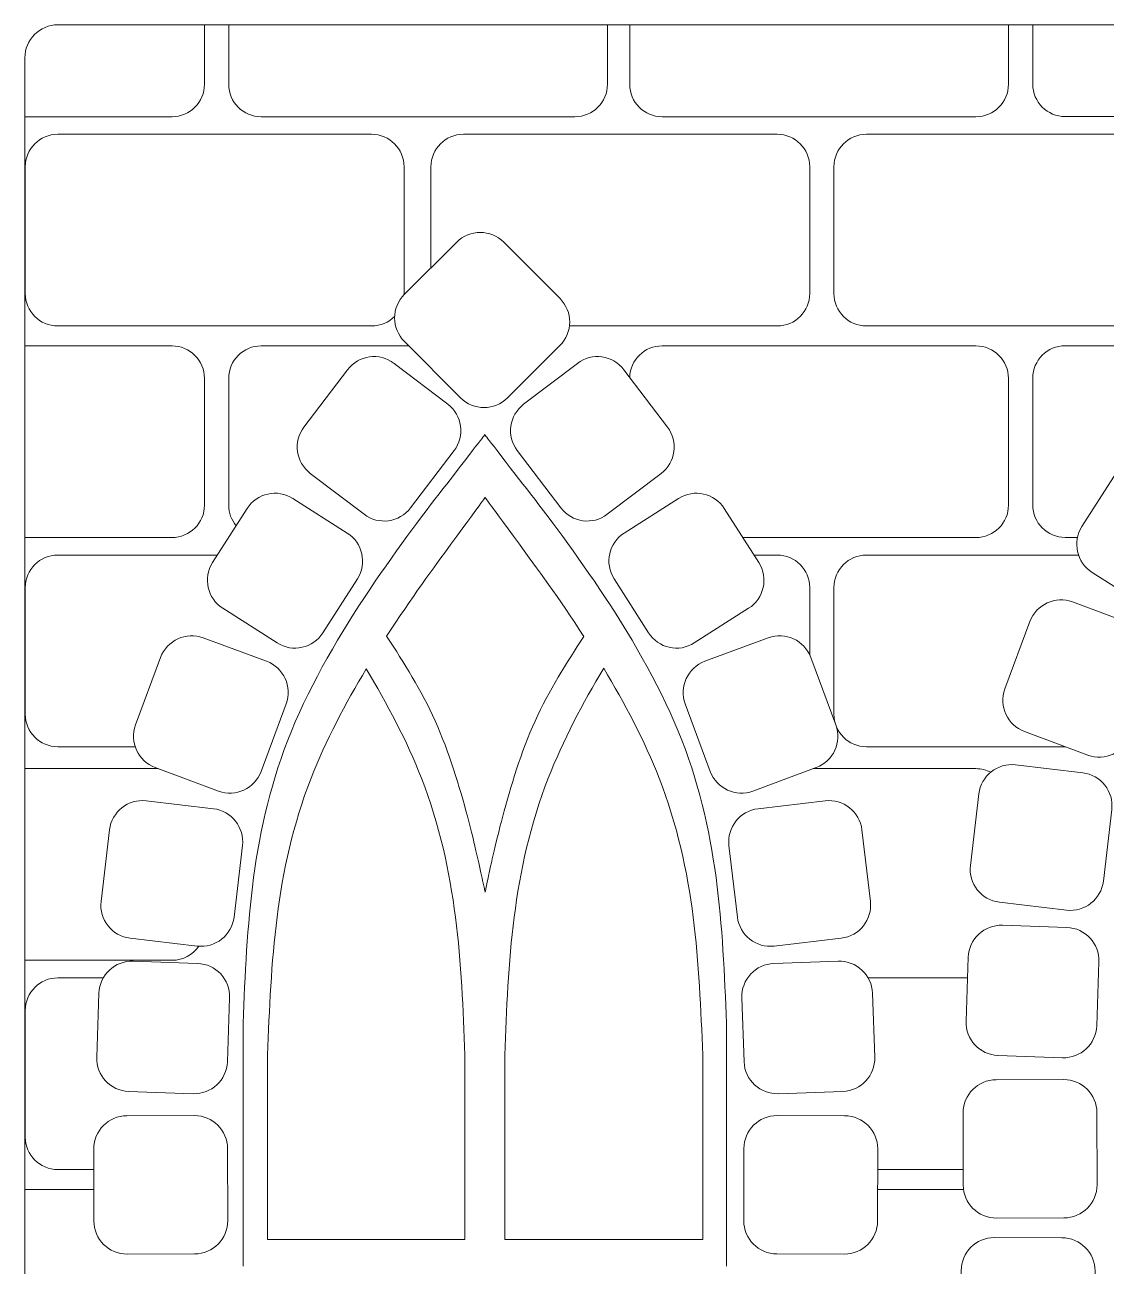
# Model space of a CAD drawing. Header units: millimetres. Extents: x -1420 to -489, y -454 to 898.
# Drawn here: x -1174.2 to -1011, y 86.6 to 274 of the extents above; entities that cross this region are included whole.
import ezdxf

# ---------------------------------------------------------------- set-up
doc = ezdxf.new("R2010")
doc.units = ezdxf.units.MM
doc.header["$MEASUREMENT"] = 0
doc.layers.add('Layer 1', color=7, linetype='Continuous')

msp = doc.modelspace()

# ---------------------------------------------------------------- linework, layer by layer
at = {"layer": 'Layer 1', "lineweight": 20}
for points, knots in [([(-1147.0708, 273.9722), (-1147.0708, 273.9722), (-1147.0708, 264.9973), (-1147.0708, 264.9973), (-1147.0708, 264.9973), (-1147.0708, 262.2985), (-1149.272, 260.0973), (-1151.9708, 260.0973), (-1151.9708, 260.0973), (-1151.9708, 260.0973), (-1174.1755, 260.0973), (-1174.1755, 260.0973)], [0, 0, 0, 0, 0.25, 0.25, 0.25, 0.25, 0.5, 0.5, 0.5, 0.5, 1, 1, 1, 1]), ([(-1086.2708, 273.9722), (-1086.2708, 273.9722), (-1086.2708, 264.9973), (-1086.2708, 264.9973), (-1086.2708, 264.9973), (-1086.2708, 262.2985), (-1088.472, 260.0973), (-1091.1708, 260.0973), (-1091.1708, 260.0973), (-1091.1708, 260.0973), (-1138.5208, 260.0973), (-1138.5208, 260.0973), (-1138.5208, 260.0973), (-1141.2196, 260.0973), (-1143.4207, 262.2984), (-1143.4208, 264.9972), (-1143.4208, 264.9972), (-1143.4208, 264.9972), (-1143.4208, 273.9723), (-1143.4208, 273.9723)], [0, 0, 0, 0, 0.16666667, 0.16666667, 0.16666667, 0.16666667, 0.33333333, 0.33333333, 0.33333333, 0.33333333, 0.5, 0.5, 0.5, 0.5, 0.66666667, 0.66666667, 0.66666667, 0.66666667, 1, 1, 1, 1]), ([(-1025.7694, 273.9722), (-1025.7694, 273.9722), (-1025.7694, 264.9974), (-1025.7694, 264.9974), (-1025.7694, 264.9974), (-1025.7694, 262.2986), (-1027.9706, 260.0974), (-1030.6694, 260.0974), (-1030.6694, 260.0974), (-1030.6694, 260.0974), (-1078.0194, 260.0974), (-1078.0194, 260.0974), (-1078.0194, 260.0974), (-1080.7182, 260.0974), (-1082.9193, 262.2985), (-1082.9194, 264.9973), (-1082.9194, 264.9973), (-1082.9194, 264.9973), (-1082.9194, 273.9722), (-1082.9194, 273.9722)], [0, 0, 0, 0, 0.16666667, 0.16666667, 0.16666667, 0.16666667, 0.33333333, 0.33333333, 0.33333333, 0.33333333, 0.5, 0.5, 0.5, 0.5, 0.66666667, 0.66666667, 0.66666667, 0.66666667, 1, 1, 1, 1]), ([(-964.9555, 273.9722), (-964.9555, 273.9722), (-964.9555, 265.0237), (-964.9555, 265.0237), (-964.9555, 265.0237), (-964.9555, 262.3249), (-967.1567, 260.1237), (-969.8555, 260.1237), (-969.8555, 260.1237), (-969.8555, 260.1237), (-1017.2055, 260.1237), (-1017.2055, 260.1237), (-1017.2055, 260.1237), (-1019.9043, 260.1237), (-1022.1054, 262.3248), (-1022.1055, 265.0236), (-1022.1055, 265.0236), (-1022.1055, 265.0236), (-1022.1055, 273.9722), (-1022.1055, 273.9722)], [0, 0, 0, 0, 0.16666667, 0.16666667, 0.16666667, 0.16666667, 0.33333333, 0.33333333, 0.33333333, 0.33333333, 0.5, 0.5, 0.5, 0.5, 0.66666667, 0.66666667, 0.66666667, 0.66666667, 1, 1, 1, 1]), ([(-1116.9586, 233.2479), (-1116.9566, 233.3062), (-1116.9555, 233.3649), (-1116.9555, 233.4237), (-1116.9555, 233.4237), (-1116.9555, 233.4237), (-1116.9555, 252.5515), (-1116.9555, 252.5515), (-1116.9555, 252.5515), (-1116.9555, 255.2503), (-1119.1567, 257.4515), (-1121.8555, 257.4515), (-1121.8555, 257.4515), (-1121.8555, 257.4515), (-1169.2055, 257.4515), (-1169.2055, 257.4515), (-1169.2055, 257.4515), (-1171.9043, 257.4515), (-1174.1055, 255.2503), (-1174.1055, 252.5515), (-1174.1055, 252.5515), (-1174.1055, 252.5515), (-1174.1055, 233.4236), (-1174.1055, 233.4236), (-1174.1055, 233.4236), (-1174.1054, 230.7248), (-1171.9043, 228.5237), (-1169.2055, 228.5237), (-1169.2055, 228.5237), (-1169.2055, 228.5237), (-1121.8555, 228.5237), (-1121.8555, 228.5237), (-1121.8555, 228.5237), (-1120.5004, 228.5237), (-1119.2705, 229.0789), (-1118.382, 229.9732)], [0, 0, 0, 0, 0.1, 0.1, 0.1, 0.1, 0.2, 0.2, 0.2, 0.2, 0.3, 0.3, 0.3, 0.3, 0.4, 0.4, 0.4, 0.4, 0.5, 0.5, 0.5, 0.5, 0.6, 0.6, 0.6, 0.6, 0.7, 0.7, 0.7, 0.7, 0.8, 0.8, 0.8, 0.8, 1, 1, 1, 1]), ([(-1092.0039, 228.5237), (-1092.0039, 228.5237), (-1060.6555, 228.5237), (-1060.6555, 228.5237), (-1060.6555, 228.5237), (-1057.9567, 228.5237), (-1055.7555, 230.7249), (-1055.7555, 233.4237), (-1055.7555, 233.4237), (-1055.7555, 233.4237), (-1055.7555, 252.5515), (-1055.7555, 252.5515), (-1055.7555, 252.5515), (-1055.7555, 255.2503), (-1057.9567, 257.4515), (-1060.6555, 257.4515), (-1060.6555, 257.4515), (-1060.6555, 257.4515), (-1108.0055, 257.4515), (-1108.0055, 257.4515), (-1108.0055, 257.4515), (-1110.7043, 257.4515), (-1112.9055, 255.2503), (-1112.9055, 252.5515), (-1112.9055, 252.5515), (-1112.9055, 252.5515), (-1112.9055, 237.2912), (-1112.9055, 237.2912)], [0, 0, 0, 0, 0.125, 0.125, 0.125, 0.125, 0.25, 0.25, 0.25, 0.25, 0.375, 0.375, 0.375, 0.375, 0.5, 0.5, 0.5, 0.5, 0.625, 0.625, 0.625, 0.625, 0.75, 0.75, 0.75, 0.75, 1, 1, 1, 1]), ([(-1047.2055, 257.4515), (-1047.2055, 257.4515), (-999.8555, 257.4515), (-999.8555, 257.4515), (-999.8555, 257.4515), (-997.1567, 257.4515), (-994.9555, 255.2503), (-994.9555, 252.5515), (-994.9555, 252.5515), (-994.9555, 252.5515), (-994.9555, 233.4237), (-994.9555, 233.4237), (-994.9555, 233.4237), (-994.9555, 230.7249), (-997.1567, 228.5237), (-999.8555, 228.5237), (-999.8555, 228.5237), (-999.8555, 228.5237), (-1047.2055, 228.5237), (-1047.2055, 228.5237), (-1047.2055, 228.5237), (-1049.9043, 228.5237), (-1052.1054, 230.7248), (-1052.1055, 233.4236), (-1052.1055, 233.4236), (-1052.1055, 233.4236), (-1052.1055, 252.5515), (-1052.1055, 252.5515), (-1052.1055, 252.5515), (-1052.1055, 255.2503), (-1049.9043, 257.4515), (-1047.2055, 257.4515)], [0, 0, 0, 0, 0.11111111, 0.11111111, 0.11111111, 0.11111111, 0.22222222, 0.22222222, 0.22222222, 0.22222222, 0.33333333, 0.33333333, 0.33333333, 0.33333333, 0.44444444, 0.44444444, 0.44444444, 0.44444444, 0.55555556, 0.55555556, 0.55555556, 0.55555556, 0.66666667, 0.66666667, 0.66666667, 0.66666667, 0.77777778, 0.77777778, 0.77777778, 0.77777778, 1, 1, 1, 1]), ([(-1101.3541, 217.6768), (-1101.3541, 217.6768), (-1093.4339, 225.577), (-1093.4339, 225.577), (-1093.4339, 225.577), (-1091.4841, 227.5218), (-1091.4801, 230.6982), (-1093.4249, 232.648), (-1093.4249, 232.648), (-1093.4249, 232.648), (-1101.931, 241.1758), (-1101.931, 241.1758), (-1101.931, 241.1758), (-1103.8758, 243.1256), (-1107.0524, 243.1296), (-1109.0021, 241.1847), (-1109.0021, 241.1847), (-1109.0021, 241.1847), (-1116.9223, 233.2845), (-1116.9223, 233.2845), (-1116.9223, 233.2845), (-1118.872, 231.3397), (-1118.876, 228.1633), (-1116.9312, 226.2135), (-1116.9312, 226.2135), (-1116.9312, 226.2135), (-1108.4251, 217.6857), (-1108.4251, 217.6857), (-1108.4251, 217.6857), (-1106.4803, 215.7359), (-1103.3039, 215.732), (-1101.3541, 217.6768)], [0, 0, 0, 0, 0.11111111, 0.11111111, 0.11111111, 0.11111111, 0.22222222, 0.22222222, 0.22222222, 0.22222222, 0.33333333, 0.33333333, 0.33333333, 0.33333333, 0.44444444, 0.44444444, 0.44444444, 0.44444444, 0.55555556, 0.55555556, 0.55555556, 0.55555556, 0.66666667, 0.66666667, 0.66666667, 0.66666667, 0.77777778, 0.77777778, 0.77777778, 0.77777778, 1, 1, 1, 1]), ([(-1174.1755, 225.5251), (-1174.1755, 225.5251), (-1151.9708, 225.5251), (-1151.9708, 225.5251), (-1151.9708, 225.5251), (-1149.272, 225.5251), (-1147.0708, 223.3239), (-1147.0708, 220.6251), (-1147.0708, 220.6251), (-1147.0708, 220.6251), (-1147.0708, 201.4973), (-1147.0708, 201.4973), (-1147.0708, 201.4973), (-1147.0708, 198.7985), (-1149.272, 196.5973), (-1151.9708, 196.5973), (-1151.9708, 196.5973), (-1151.9708, 196.5973), (-1174.1755, 196.5973), (-1174.1755, 196.5973)], [0, 0, 0, 0, 0.16666667, 0.16666667, 0.16666667, 0.16666667, 0.33333333, 0.33333333, 0.33333333, 0.33333333, 0.5, 0.5, 0.5, 0.5, 0.66666667, 0.66666667, 0.66666667, 0.66666667, 1, 1, 1, 1]), ([(-1116.2446, 225.5251), (-1116.2446, 225.5251), (-1138.5208, 225.5251), (-1138.5208, 225.5251), (-1138.5208, 225.5251), (-1141.2196, 225.5251), (-1143.4208, 223.3239), (-1143.4208, 220.6251), (-1143.4208, 220.6251), (-1143.4208, 220.6251), (-1143.4208, 201.4972), (-1143.4208, 201.4972), (-1143.4208, 201.4972), (-1143.4208, 200.3147), (-1142.9981, 199.2278), (-1142.2963, 198.3797)], [0, 0, 0, 0, 0.2, 0.2, 0.2, 0.2, 0.4, 0.4, 0.4, 0.4, 0.6, 0.6, 0.6, 0.6, 1, 1, 1, 1]), ([(-1065.8481, 196.5974), (-1065.8481, 196.5974), (-1030.6694, 196.5974), (-1030.6694, 196.5974), (-1030.6694, 196.5974), (-1027.9706, 196.5974), (-1025.7694, 198.7986), (-1025.7694, 201.4974), (-1025.7694, 201.4974), (-1025.7694, 201.4974), (-1025.7694, 220.6252), (-1025.7694, 220.6252), (-1025.7694, 220.6252), (-1025.7694, 223.324), (-1027.9706, 225.5252), (-1030.6694, 225.5252), (-1030.6694, 225.5252), (-1030.6694, 225.5252), (-1078.0194, 225.5252), (-1078.0194, 225.5252), (-1078.0194, 225.5252), (-1080.6683, 225.5252), (-1082.8378, 223.4046), (-1082.9171, 220.7745)], [0, 0, 0, 0, 0.14285714, 0.14285714, 0.14285714, 0.14285714, 0.28571429, 0.28571429, 0.28571429, 0.28571429, 0.42857143, 0.42857143, 0.42857143, 0.42857143, 0.57142857, 0.57142857, 0.57142857, 0.57142857, 0.71428571, 0.71428571, 0.71428571, 0.71428571, 1, 1, 1, 1]), ([(-995.6971, 225.5515), (-995.6971, 225.5515), (-1017.2055, 225.5515), (-1017.2055, 225.5515), (-1017.2055, 225.5515), (-1019.9043, 225.5515), (-1022.1055, 223.3503), (-1022.1055, 220.6515), (-1022.1055, 220.6515), (-1022.1055, 220.6515), (-1022.1055, 201.5236), (-1022.1055, 201.5236), (-1022.1055, 201.5236), (-1022.1054, 198.8248), (-1019.9043, 196.6237), (-1017.2055, 196.6237), (-1017.2055, 196.6237), (-1017.2055, 196.6237), (-1015.3476, 196.6237), (-1015.3476, 196.6237)], [0, 0, 0, 0, 0.16666667, 0.16666667, 0.16666667, 0.16666667, 0.33333333, 0.33333333, 0.33333333, 0.33333333, 0.5, 0.5, 0.5, 0.5, 0.66666667, 0.66666667, 0.66666667, 0.66666667, 1, 1, 1, 1]), ([(-1109.4056, 209.7137), (-1109.4056, 209.7137), (-1115.9826, 201.0592), (-1115.9826, 201.0592), (-1115.9826, 201.0592), (-1117.6489, 198.8666), (-1120.7961, 198.4374), (-1122.9888, 200.1037), (-1122.9888, 200.1037), (-1122.9888, 200.1037), (-1131.1046, 206.2713), (-1131.1046, 206.2713), (-1131.1046, 206.2713), (-1133.2972, 207.9376), (-1133.7265, 211.0849), (-1132.0602, 213.2775), (-1132.0602, 213.2775), (-1132.0602, 213.2775), (-1125.4833, 221.9319), (-1125.4833, 221.9319), (-1125.4833, 221.9319), (-1123.817, 224.1246), (-1120.6696, 224.5539), (-1118.477, 222.8875), (-1118.477, 222.8875), (-1118.477, 222.8875), (-1110.3612, 216.7198), (-1110.3612, 216.7198), (-1110.3612, 216.7198), (-1108.1687, 215.0535), (-1107.7394, 211.9063), (-1109.4056, 209.7137)], [0, 0, 0, 0, 0.11111111, 0.11111111, 0.11111111, 0.11111111, 0.22222222, 0.22222222, 0.22222222, 0.22222222, 0.33333333, 0.33333333, 0.33333333, 0.33333333, 0.44444444, 0.44444444, 0.44444444, 0.44444444, 0.55555556, 0.55555556, 0.55555556, 0.55555556, 0.66666667, 0.66666667, 0.66666667, 0.66666667, 0.77777778, 0.77777778, 0.77777778, 0.77777778, 1, 1, 1, 1]), ([(-1099.8744, 209.7137), (-1099.8744, 209.7137), (-1093.2974, 201.0592), (-1093.2974, 201.0592), (-1093.2974, 201.0592), (-1091.6311, 198.8666), (-1088.4839, 198.4374), (-1086.2912, 200.1037), (-1086.2912, 200.1037), (-1086.2912, 200.1037), (-1078.1754, 206.2713), (-1078.1754, 206.2713), (-1078.1754, 206.2713), (-1075.9828, 207.9376), (-1075.5535, 211.0849), (-1077.2198, 213.2775), (-1077.2198, 213.2775), (-1077.2198, 213.2775), (-1083.7967, 221.9319), (-1083.7967, 221.9319), (-1083.7967, 221.9319), (-1085.463, 224.1246), (-1088.6104, 224.5539), (-1090.803, 222.8875), (-1090.803, 222.8875), (-1090.803, 222.8875), (-1098.9188, 216.7198), (-1098.9188, 216.7198), (-1098.9188, 216.7198), (-1101.1113, 215.0535), (-1101.5406, 211.9063), (-1099.8744, 209.7137)], [0, 0, 0, 0, 0.11111111, 0.11111111, 0.11111111, 0.11111111, 0.22222222, 0.22222222, 0.22222222, 0.22222222, 0.33333333, 0.33333333, 0.33333333, 0.33333333, 0.44444444, 0.44444444, 0.44444444, 0.44444444, 0.55555556, 0.55555556, 0.55555556, 0.55555556, 0.66666667, 0.66666667, 0.66666667, 0.66666667, 0.77777778, 0.77777778, 0.77777778, 0.77777778, 1, 1, 1, 1]), ([(-1141.2502, 123.2785), (-1140.6434, 137.9344), (-1140.0365, 152.5903), (-1133.9533, 167.4015), (-1133.9533, 167.4015), (-1127.8701, 182.2128), (-1116.3103, 197.1793), (-1110.5305, 204.6625), (-1110.5305, 204.6625), (-1104.7507, 212.1457), (-1104.7507, 212.1457), (-1104.7507, 212.1457)], [0, 0, 0, 0, 0.25, 0.25, 0.25, 0.25, 0.5, 0.5, 0.5, 0.5, 1, 1, 1, 1]), ([(-1068.3001, 123.2785), (-1068.9069, 137.9344), (-1069.5138, 152.5903), (-1075.597, 167.4015), (-1075.597, 167.4015), (-1081.6802, 182.2128), (-1093.24, 197.1793), (-1099.0198, 204.6625), (-1099.0198, 204.6625), (-1104.7996, 212.1457), (-1104.7996, 212.1457), (-1104.7996, 212.1457)], [0, 0, 0, 0, 0.25, 0.25, 0.25, 0.25, 0.5, 0.5, 0.5, 0.5, 1, 1, 1, 1]), ([(-992.847, 195.8041), (-992.847, 195.8041), (-998.0443, 187.6476), (-998.0443, 187.6476), (-998.0443, 187.6476), (-999.5242, 185.3251), (-1002.6254, 184.6378), (-1004.9479, 186.1177), (-1004.9479, 186.1177), (-1004.9479, 186.1177), (-1013.1493, 191.3436), (-1013.1493, 191.3436), (-1013.1493, 191.3436), (-1015.4718, 192.8235), (-1016.159, 195.9248), (-1014.6791, 198.2472), (-1014.6791, 198.2472), (-1014.6791, 198.2472), (-1009.4819, 206.4036), (-1009.4819, 206.4036), (-1009.4819, 206.4036), (-1008.0021, 208.7261), (-1004.9008, 209.4134), (-1002.5783, 207.9335), (-1002.5783, 207.9335), (-1002.5783, 207.9335), (-994.3769, 202.7076), (-994.3769, 202.7076), (-994.3769, 202.7076), (-992.0545, 201.2277), (-991.3672, 198.1266), (-992.847, 195.8041)], [0, 0, 0, 0, 0.11111111, 0.11111111, 0.11111111, 0.11111111, 0.22222222, 0.22222222, 0.22222222, 0.22222222, 0.33333333, 0.33333333, 0.33333333, 0.33333333, 0.44444444, 0.44444444, 0.44444444, 0.44444444, 0.55555556, 0.55555556, 0.55555556, 0.55555556, 0.66666667, 0.66666667, 0.66666667, 0.66666667, 0.77777778, 0.77777778, 0.77777778, 0.77777778, 1, 1, 1, 1]), ([(-1124.0062, 190.3778), (-1124.0062, 190.3778), (-1129.2035, 182.2213), (-1129.2035, 182.2213), (-1129.2035, 182.2213), (-1130.6834, 179.8988), (-1133.7846, 179.2115), (-1136.1071, 180.6914), (-1136.1071, 180.6914), (-1136.1071, 180.6914), (-1144.3085, 185.9173), (-1144.3085, 185.9173), (-1144.3085, 185.9173), (-1146.631, 187.3972), (-1147.3182, 190.4985), (-1145.8383, 192.8209), (-1145.8383, 192.8209), (-1145.8383, 192.8209), (-1140.6411, 200.9773), (-1140.6411, 200.9773), (-1140.6411, 200.9773), (-1139.1613, 203.2998), (-1136.06, 203.9871), (-1133.7375, 202.5072), (-1133.7375, 202.5072), (-1133.7375, 202.5072), (-1125.5361, 197.2813), (-1125.5361, 197.2813), (-1125.5361, 197.2813), (-1123.2137, 195.8014), (-1122.5264, 192.7003), (-1124.0062, 190.3778)], [0, 0, 0, 0, 0.11111111, 0.11111111, 0.11111111, 0.11111111, 0.22222222, 0.22222222, 0.22222222, 0.22222222, 0.33333333, 0.33333333, 0.33333333, 0.33333333, 0.44444444, 0.44444444, 0.44444444, 0.44444444, 0.55555556, 0.55555556, 0.55555556, 0.55555556, 0.66666667, 0.66666667, 0.66666667, 0.66666667, 0.77777778, 0.77777778, 0.77777778, 0.77777778, 1, 1, 1, 1]), ([(-1085.2738, 190.3778), (-1085.2738, 190.3778), (-1080.0765, 182.2213), (-1080.0765, 182.2213), (-1080.0765, 182.2213), (-1078.5966, 179.8988), (-1075.4954, 179.2115), (-1073.1729, 180.6914), (-1073.1729, 180.6914), (-1073.1729, 180.6914), (-1064.9715, 185.9173), (-1064.9715, 185.9173), (-1064.9715, 185.9173), (-1062.649, 187.3972), (-1061.9618, 190.4985), (-1063.4417, 192.8209), (-1063.4417, 192.8209), (-1063.4417, 192.8209), (-1068.6389, 200.9773), (-1068.6389, 200.9773), (-1068.6389, 200.9773), (-1070.1187, 203.2998), (-1073.22, 203.9871), (-1075.5425, 202.5072), (-1075.5425, 202.5072), (-1075.5425, 202.5072), (-1083.7439, 197.2813), (-1083.7439, 197.2813), (-1083.7439, 197.2813), (-1086.0663, 195.8014), (-1086.7536, 192.7003), (-1085.2738, 190.3778)], [0, 0, 0, 0, 0.11111111, 0.11111111, 0.11111111, 0.11111111, 0.22222222, 0.22222222, 0.22222222, 0.22222222, 0.33333333, 0.33333333, 0.33333333, 0.33333333, 0.44444444, 0.44444444, 0.44444444, 0.44444444, 0.55555556, 0.55555556, 0.55555556, 0.55555556, 0.66666667, 0.66666667, 0.66666667, 0.66666667, 0.77777778, 0.77777778, 0.77777778, 0.77777778, 1, 1, 1, 1]), ([(-1145.1179, 193.9515), (-1145.1179, 193.9515), (-1169.2055, 193.9515), (-1169.2055, 193.9515), (-1169.2055, 193.9515), (-1171.9043, 193.9515), (-1174.1055, 191.7503), (-1174.1055, 189.0515), (-1174.1055, 189.0515), (-1174.1055, 189.0515), (-1174.1055, 169.9236), (-1174.1055, 169.9236), (-1174.1055, 169.9236), (-1174.1054, 167.2248), (-1171.9043, 165.0237), (-1169.2055, 165.0237), (-1169.2055, 165.0237), (-1169.2055, 165.0237), (-1157.5234, 165.0237), (-1157.5234, 165.0237)], [0, 0, 0, 0, 0.16666667, 0.16666667, 0.16666667, 0.16666667, 0.33333333, 0.33333333, 0.33333333, 0.33333333, 0.5, 0.5, 0.5, 0.5, 0.66666667, 0.66666667, 0.66666667, 0.66666667, 1, 1, 1, 1]), ([(-1055.7555, 178.8954), (-1055.7555, 178.8954), (-1055.7555, 189.0515), (-1055.7555, 189.0515), (-1055.7555, 189.0515), (-1055.7555, 191.7503), (-1057.9567, 193.9515), (-1060.6555, 193.9515), (-1060.6555, 193.9515), (-1060.6555, 193.9515), (-1064.1622, 193.9515), (-1064.1622, 193.9515)], [0, 0, 0, 0, 0.25, 0.25, 0.25, 0.25, 0.5, 0.5, 0.5, 0.5, 1, 1, 1, 1]), ([(-1015.1927, 193.9515), (-1015.1927, 193.9515), (-1047.2055, 193.9515), (-1047.2055, 193.9515), (-1047.2055, 193.9515), (-1049.9043, 193.9515), (-1052.1055, 191.7503), (-1052.1055, 189.0515), (-1052.1055, 189.0515), (-1052.1055, 189.0515), (-1052.1055, 169.9236), (-1052.1055, 169.9236), (-1052.1055, 169.9236), (-1052.1054, 167.2248), (-1049.9043, 165.0237), (-1047.2055, 165.0237), (-1047.2055, 165.0237), (-1047.2055, 165.0237), (-1017.1662, 165.0237), (-1017.1662, 165.0237)], [0, 0, 0, 0, 0.16666667, 0.16666667, 0.16666667, 0.16666667, 0.33333333, 0.33333333, 0.33333333, 0.33333333, 0.5, 0.5, 0.5, 0.5, 0.66666667, 0.66666667, 0.66666667, 0.66666667, 1, 1, 1, 1]), ([(-1003.592, 176.9179), (-1003.592, 176.9179), (-1007.3693, 166.7253), (-1007.3693, 166.7253), (-1007.3693, 166.7253), (-1008.3263, 164.143), (-1011.2128, 162.8175), (-1013.7952, 163.7745), (-1013.7952, 163.7745), (-1013.7952, 163.7745), (-1023.3534, 167.3166), (-1023.3534, 167.3166), (-1023.3534, 167.3166), (-1025.9357, 168.2736), (-1027.2613, 171.1602), (-1026.3043, 173.7425), (-1026.3043, 173.7425), (-1026.3043, 173.7425), (-1022.5271, 183.935), (-1022.5271, 183.935), (-1022.5271, 183.935), (-1021.5701, 186.5174), (-1018.6834, 187.843), (-1016.1011, 186.886), (-1016.1011, 186.886), (-1016.1011, 186.886), (-1006.5429, 183.3437), (-1006.5429, 183.3437), (-1006.5429, 183.3437), (-1003.9607, 182.3867), (-1002.6351, 179.5002), (-1003.592, 176.9179)], [0, 0, 0, 0, 0.11111111, 0.11111111, 0.11111111, 0.11111111, 0.22222222, 0.22222222, 0.22222222, 0.22222222, 0.33333333, 0.33333333, 0.33333333, 0.33333333, 0.44444444, 0.44444444, 0.44444444, 0.44444444, 0.55555556, 0.55555556, 0.55555556, 0.55555556, 0.66666667, 0.66666667, 0.66666667, 0.66666667, 0.77777778, 0.77777778, 0.77777778, 0.77777778, 1, 1, 1, 1]), ([(-1134.7512, 171.4916), (-1134.7512, 171.4916), (-1138.5285, 161.299), (-1138.5285, 161.299), (-1138.5285, 161.299), (-1139.4855, 158.7167), (-1142.372, 157.3912), (-1144.9544, 158.3482), (-1144.9544, 158.3482), (-1144.9544, 158.3482), (-1154.5126, 161.8903), (-1154.5126, 161.8903), (-1154.5126, 161.8903), (-1157.0949, 162.8473), (-1158.4205, 165.7339), (-1157.4635, 168.3162), (-1157.4635, 168.3162), (-1157.4635, 168.3162), (-1153.6863, 178.5087), (-1153.6863, 178.5087), (-1153.6863, 178.5087), (-1152.7293, 181.0911), (-1149.8426, 182.4167), (-1147.2603, 181.4597), (-1147.2603, 181.4597), (-1147.2603, 181.4597), (-1137.7021, 177.9174), (-1137.7021, 177.9174), (-1137.7021, 177.9174), (-1135.1199, 176.9604), (-1133.7943, 174.0739), (-1134.7512, 171.4916)], [0, 0, 0, 0, 0.11111111, 0.11111111, 0.11111111, 0.11111111, 0.22222222, 0.22222222, 0.22222222, 0.22222222, 0.33333333, 0.33333333, 0.33333333, 0.33333333, 0.44444444, 0.44444444, 0.44444444, 0.44444444, 0.55555556, 0.55555556, 0.55555556, 0.55555556, 0.66666667, 0.66666667, 0.66666667, 0.66666667, 0.77777778, 0.77777778, 0.77777778, 0.77777778, 1, 1, 1, 1]), ([(-1074.5288, 171.4916), (-1074.5288, 171.4916), (-1070.7515, 161.299), (-1070.7515, 161.299), (-1070.7515, 161.299), (-1069.7945, 158.7167), (-1066.908, 157.3912), (-1064.3256, 158.3482), (-1064.3256, 158.3482), (-1064.3256, 158.3482), (-1054.7674, 161.8903), (-1054.7674, 161.8903), (-1054.7674, 161.8903), (-1052.1851, 162.8473), (-1050.8595, 165.7339), (-1051.8165, 168.3162), (-1051.8165, 168.3162), (-1051.8165, 168.3162), (-1055.5937, 178.5087), (-1055.5937, 178.5087), (-1055.5937, 178.5087), (-1056.5507, 181.0911), (-1059.4374, 182.4167), (-1062.0197, 181.4597), (-1062.0197, 181.4597), (-1062.0197, 181.4597), (-1071.5779, 177.9174), (-1071.5779, 177.9174), (-1071.5779, 177.9174), (-1074.1601, 176.9604), (-1075.4857, 174.0739), (-1074.5288, 171.4916)], [0, 0, 0, 0, 0.11111111, 0.11111111, 0.11111111, 0.11111111, 0.22222222, 0.22222222, 0.22222222, 0.22222222, 0.33333333, 0.33333333, 0.33333333, 0.33333333, 0.44444444, 0.44444444, 0.44444444, 0.44444444, 0.55555556, 0.55555556, 0.55555556, 0.55555556, 0.66666667, 0.66666667, 0.66666667, 0.66666667, 0.77777778, 0.77777778, 0.77777778, 0.77777778, 1, 1, 1, 1]), ([(-1028.4416, 161.1876), (-1029.1105, 161.5311), (-1029.8682, 161.7252), (-1030.6694, 161.7252), (-1030.6694, 161.7252), (-1030.6694, 161.7252), (-1055.2133, 161.7252), (-1055.2133, 161.7252)], [0, 0, 0, 0, 0.33333333, 0.33333333, 0.33333333, 0.33333333, 1, 1, 1, 1]), ([(-1010.1846, 155.5459), (-1010.1846, 155.5459), (-1011.457, 144.7506), (-1011.457, 144.7506), (-1011.457, 144.7506), (-1011.7794, 142.0157), (-1014.2729, 140.0481), (-1017.008, 140.3704), (-1017.008, 140.3704), (-1017.008, 140.3704), (-1027.1313, 141.5636), (-1027.1313, 141.5636), (-1027.1313, 141.5636), (-1029.8663, 141.8859), (-1031.8341, 144.3795), (-1031.5117, 147.1145), (-1031.5117, 147.1145), (-1031.5117, 147.1145), (-1030.2393, 157.9096), (-1030.2393, 157.9096), (-1030.2393, 157.9096), (-1029.917, 160.6447), (-1027.4233, 162.6125), (-1024.6883, 162.29), (-1024.6883, 162.29), (-1024.6883, 162.29), (-1014.5649, 161.0968), (-1014.5649, 161.0968), (-1014.5649, 161.0968), (-1011.83, 160.7743), (-1009.8623, 158.2809), (-1010.1846, 155.5459)], [0, 0, 0, 0, 0.11111111, 0.11111111, 0.11111111, 0.11111111, 0.22222222, 0.22222222, 0.22222222, 0.22222222, 0.33333333, 0.33333333, 0.33333333, 0.33333333, 0.44444444, 0.44444444, 0.44444444, 0.44444444, 0.55555556, 0.55555556, 0.55555556, 0.55555556, 0.66666667, 0.66666667, 0.66666667, 0.66666667, 0.77777778, 0.77777778, 0.77777778, 0.77777778, 1, 1, 1, 1]), ([(-1141.3438, 150.1196), (-1141.3438, 150.1196), (-1142.6162, 139.3243), (-1142.6162, 139.3243), (-1142.6162, 139.3243), (-1142.9386, 136.5894), (-1145.4321, 134.6218), (-1148.1672, 134.9441), (-1148.1672, 134.9441), (-1148.1672, 134.9441), (-1158.2905, 136.1373), (-1158.2905, 136.1373), (-1158.2905, 136.1373), (-1161.0255, 136.4596), (-1162.9933, 138.9532), (-1162.6709, 141.6882), (-1162.6709, 141.6882), (-1162.6709, 141.6882), (-1161.3985, 152.4833), (-1161.3985, 152.4833), (-1161.3985, 152.4833), (-1161.0762, 155.2184), (-1158.5825, 157.1862), (-1155.8475, 156.8637), (-1155.8475, 156.8637), (-1155.8475, 156.8637), (-1145.7241, 155.6705), (-1145.7241, 155.6705), (-1145.7241, 155.6705), (-1142.9892, 155.348), (-1141.0215, 152.8546), (-1141.3438, 150.1196)], [0, 0, 0, 0, 0.11111111, 0.11111111, 0.11111111, 0.11111111, 0.22222222, 0.22222222, 0.22222222, 0.22222222, 0.33333333, 0.33333333, 0.33333333, 0.33333333, 0.44444444, 0.44444444, 0.44444444, 0.44444444, 0.55555556, 0.55555556, 0.55555556, 0.55555556, 0.66666667, 0.66666667, 0.66666667, 0.66666667, 0.77777778, 0.77777778, 0.77777778, 0.77777778, 1, 1, 1, 1]), ([(-1067.9362, 150.1196), (-1067.9362, 150.1196), (-1066.6638, 139.3243), (-1066.6638, 139.3243), (-1066.6638, 139.3243), (-1066.3414, 136.5894), (-1063.8479, 134.6218), (-1061.1128, 134.9441), (-1061.1128, 134.9441), (-1061.1128, 134.9441), (-1050.9895, 136.1373), (-1050.9895, 136.1373), (-1050.9895, 136.1373), (-1048.2545, 136.4596), (-1046.2867, 138.9532), (-1046.6091, 141.6882), (-1046.6091, 141.6882), (-1046.6091, 141.6882), (-1047.8815, 152.4833), (-1047.8815, 152.4833), (-1047.8815, 152.4833), (-1048.2038, 155.2184), (-1050.6975, 157.1862), (-1053.4325, 156.8637), (-1053.4325, 156.8637), (-1053.4325, 156.8637), (-1063.5559, 155.6705), (-1063.5559, 155.6705), (-1063.5559, 155.6705), (-1066.2908, 155.348), (-1068.2585, 152.8546), (-1067.9362, 150.1196)], [0, 0, 0, 0, 0.11111111, 0.11111111, 0.11111111, 0.11111111, 0.22222222, 0.22222222, 0.22222222, 0.22222222, 0.33333333, 0.33333333, 0.33333333, 0.33333333, 0.44444444, 0.44444444, 0.44444444, 0.44444444, 0.55555556, 0.55555556, 0.55555556, 0.55555556, 0.66666667, 0.66666667, 0.66666667, 0.66666667, 0.77777778, 0.77777778, 0.77777778, 0.77777778, 1, 1, 1, 1]), ([(-1012.1246, 132.5809), (-1012.1246, 132.5809), (-1012.4628, 122.9152), (-1012.4628, 122.9152), (-1012.4628, 122.9152), (-1012.5591, 120.163), (-1014.8823, 117.9967), (-1017.6345, 118.093), (-1017.6345, 118.093), (-1017.6345, 118.093), (-1027.3534, 118.433), (-1027.3534, 118.433), (-1027.3534, 118.433), (-1030.1057, 118.5293), (-1032.2719, 120.8527), (-1032.1755, 123.6048), (-1032.1755, 123.6048), (-1032.1755, 123.6048), (-1031.8374, 133.2704), (-1031.8374, 133.2704), (-1031.8374, 133.2704), (-1031.7412, 136.0226), (-1029.4179, 138.1889), (-1026.6657, 138.0926), (-1026.6657, 138.0926), (-1026.6657, 138.0926), (-1016.9468, 137.7526), (-1016.9468, 137.7526), (-1016.9468, 137.7526), (-1014.1946, 137.6562), (-1012.0284, 135.3331), (-1012.1246, 132.5809)], [0, 0, 0, 0, 0.11111111, 0.11111111, 0.11111111, 0.11111111, 0.22222222, 0.22222222, 0.22222222, 0.22222222, 0.33333333, 0.33333333, 0.33333333, 0.33333333, 0.44444444, 0.44444444, 0.44444444, 0.44444444, 0.55555556, 0.55555556, 0.55555556, 0.55555556, 0.66666667, 0.66666667, 0.66666667, 0.66666667, 0.77777778, 0.77777778, 0.77777778, 0.77777778, 1, 1, 1, 1]), ([(-1147.936, 134.9222), (-1148.8212, 133.6402), (-1150.3009, 132.7973), (-1151.9708, 132.7973), (-1151.9708, 132.7973), (-1151.9708, 132.7973), (-1174.1755, 132.7973), (-1174.1755, 132.7973)], [0, 0, 0, 0, 0.33333333, 0.33333333, 0.33333333, 0.33333333, 1, 1, 1, 1]), ([(-1143.2838, 127.1546), (-1143.2838, 127.1546), (-1143.622, 117.4889), (-1143.622, 117.4889), (-1143.622, 117.4889), (-1143.7183, 114.7367), (-1146.0415, 112.5704), (-1148.7937, 112.6667), (-1148.7937, 112.6667), (-1148.7937, 112.6667), (-1158.5126, 113.0067), (-1158.5126, 113.0067), (-1158.5126, 113.0067), (-1161.2649, 113.103), (-1163.4311, 115.4264), (-1163.3347, 118.1785), (-1163.3347, 118.1785), (-1163.3347, 118.1785), (-1162.9966, 127.8441), (-1162.9966, 127.8441), (-1162.9966, 127.8441), (-1162.9004, 130.5963), (-1160.5771, 132.7626), (-1157.8249, 132.6663), (-1157.8249, 132.6663), (-1157.8249, 132.6663), (-1148.106, 132.3263), (-1148.106, 132.3263), (-1148.106, 132.3263), (-1145.3538, 132.2299), (-1143.1876, 129.9068), (-1143.2838, 127.1546)], [0, 0, 0, 0, 0.11111111, 0.11111111, 0.11111111, 0.11111111, 0.22222222, 0.22222222, 0.22222222, 0.22222222, 0.33333333, 0.33333333, 0.33333333, 0.33333333, 0.44444444, 0.44444444, 0.44444444, 0.44444444, 0.55555556, 0.55555556, 0.55555556, 0.55555556, 0.66666667, 0.66666667, 0.66666667, 0.66666667, 0.77777778, 0.77777778, 0.77777778, 0.77777778, 1, 1, 1, 1]), ([(-1065.9962, 127.1546), (-1065.9962, 127.1546), (-1065.658, 117.4889), (-1065.658, 117.4889), (-1065.658, 117.4889), (-1065.5617, 114.7367), (-1063.2385, 112.5704), (-1060.4863, 112.6667), (-1060.4863, 112.6667), (-1060.4863, 112.6667), (-1050.7674, 113.0067), (-1050.7674, 113.0067), (-1050.7674, 113.0067), (-1048.0151, 113.103), (-1045.8489, 115.4264), (-1045.9453, 118.1785), (-1045.9453, 118.1785), (-1045.9453, 118.1785), (-1046.2834, 127.8441), (-1046.2834, 127.8441), (-1046.2834, 127.8441), (-1046.3796, 130.5963), (-1048.7029, 132.7626), (-1051.4551, 132.6663), (-1051.4551, 132.6663), (-1051.4551, 132.6663), (-1061.174, 132.3263), (-1061.174, 132.3263), (-1061.174, 132.3263), (-1063.9262, 132.2299), (-1066.0924, 129.9068), (-1065.9962, 127.1546)], [0, 0, 0, 0, 0.11111111, 0.11111111, 0.11111111, 0.11111111, 0.22222222, 0.22222222, 0.22222222, 0.22222222, 0.33333333, 0.33333333, 0.33333333, 0.33333333, 0.44444444, 0.44444444, 0.44444444, 0.44444444, 0.55555556, 0.55555556, 0.55555556, 0.55555556, 0.66666667, 0.66666667, 0.66666667, 0.66666667, 0.77777778, 0.77777778, 0.77777778, 0.77777778, 1, 1, 1, 1]), ([(-1162.338, 130.1515), (-1162.338, 130.1515), (-1169.2055, 130.1515), (-1169.2055, 130.1515), (-1169.2055, 130.1515), (-1171.9043, 130.1515), (-1174.1055, 127.9503), (-1174.1055, 125.2515), (-1174.1055, 125.2515), (-1174.1055, 125.2515), (-1174.1055, 106.1236), (-1174.1055, 106.1236), (-1174.1055, 106.1236), (-1174.1054, 103.4248), (-1171.9043, 101.2237), (-1169.2055, 101.2237), (-1169.2055, 101.2237), (-1169.2055, 101.2237), (-1163.7762, 101.2237), (-1163.7762, 101.2237)], [0, 0, 0, 0, 0.16666667, 0.16666667, 0.16666667, 0.16666667, 0.33333333, 0.33333333, 0.33333333, 0.33333333, 0.5, 0.5, 0.5, 0.5, 0.66666667, 0.66666667, 0.66666667, 0.66666667, 1, 1, 1, 1]), ([(-1012.4308, 109.8056), (-1012.4308, 109.8056), (-1012.4053, 98.9356), (-1012.4053, 98.9356), (-1012.4053, 98.9356), (-1012.3989, 96.1817), (-1014.6397, 93.9305), (-1017.3937, 93.924), (-1017.3937, 93.924), (-1017.3937, 93.924), (-1027.5871, 93.9001), (-1027.5871, 93.9001), (-1027.5871, 93.9001), (-1030.341, 93.8937), (-1032.5923, 96.1345), (-1032.5987, 98.8884), (-1032.5987, 98.8884), (-1032.5987, 98.8884), (-1032.6242, 109.7583), (-1032.6242, 109.7583), (-1032.6242, 109.7583), (-1032.6307, 112.5122), (-1030.3898, 114.7637), (-1027.6358, 114.77), (-1027.6358, 114.77), (-1027.6358, 114.77), (-1017.4424, 114.7938), (-1017.4424, 114.7938), (-1017.4424, 114.7938), (-1014.6886, 114.8001), (-1012.4373, 112.5594), (-1012.4308, 109.8056)], [0, 0, 0, 0, 0.11111111, 0.11111111, 0.11111111, 0.11111111, 0.22222222, 0.22222222, 0.22222222, 0.22222222, 0.33333333, 0.33333333, 0.33333333, 0.33333333, 0.44444444, 0.44444444, 0.44444444, 0.44444444, 0.55555556, 0.55555556, 0.55555556, 0.55555556, 0.66666667, 0.66666667, 0.66666667, 0.66666667, 0.77777778, 0.77777778, 0.77777778, 0.77777778, 1, 1, 1, 1]), ([(-1143.59, 104.3793), (-1143.59, 104.3793), (-1143.5645, 93.5093), (-1143.5645, 93.5093), (-1143.5645, 93.5093), (-1143.5581, 90.7554), (-1145.7989, 88.5042), (-1148.5529, 88.4977), (-1148.5529, 88.4977), (-1148.5529, 88.4977), (-1158.7463, 88.4738), (-1158.7463, 88.4738), (-1158.7463, 88.4738), (-1161.5002, 88.4674), (-1163.7515, 90.7082), (-1163.7579, 93.4621), (-1163.7579, 93.4621), (-1163.7579, 93.4621), (-1163.7834, 104.332), (-1163.7834, 104.332), (-1163.7834, 104.332), (-1163.7899, 107.0859), (-1161.549, 109.3374), (-1158.795, 109.3437), (-1158.795, 109.3437), (-1158.795, 109.3437), (-1148.6016, 109.3675), (-1148.6016, 109.3675), (-1148.6016, 109.3675), (-1145.8478, 109.3738), (-1143.5965, 107.1331), (-1143.59, 104.3793)], [0, 0, 0, 0, 0.11111111, 0.11111111, 0.11111111, 0.11111111, 0.22222222, 0.22222222, 0.22222222, 0.22222222, 0.33333333, 0.33333333, 0.33333333, 0.33333333, 0.44444444, 0.44444444, 0.44444444, 0.44444444, 0.55555556, 0.55555556, 0.55555556, 0.55555556, 0.66666667, 0.66666667, 0.66666667, 0.66666667, 0.77777778, 0.77777778, 0.77777778, 0.77777778, 1, 1, 1, 1]), ([(-1065.69, 104.3793), (-1065.69, 104.3793), (-1065.7155, 93.5093), (-1065.7155, 93.5093), (-1065.7155, 93.5093), (-1065.7219, 90.7554), (-1063.4811, 88.5042), (-1060.7271, 88.4977), (-1060.7271, 88.4977), (-1060.7271, 88.4977), (-1050.5337, 88.4738), (-1050.5337, 88.4738), (-1050.5337, 88.4738), (-1047.7798, 88.4674), (-1045.5285, 90.7082), (-1045.5221, 93.4621), (-1045.5221, 93.4621), (-1045.5221, 93.4621), (-1045.4966, 104.332), (-1045.4966, 104.332), (-1045.4966, 104.332), (-1045.4901, 107.0859), (-1047.731, 109.3374), (-1050.485, 109.3437), (-1050.485, 109.3437), (-1050.485, 109.3437), (-1060.6784, 109.3675), (-1060.6784, 109.3675), (-1060.6784, 109.3675), (-1063.4322, 109.3738), (-1065.6835, 107.1331), (-1065.69, 104.3793)], [0, 0, 0, 0, 0.11111111, 0.11111111, 0.11111111, 0.11111111, 0.22222222, 0.22222222, 0.22222222, 0.22222222, 0.33333333, 0.33333333, 0.33333333, 0.33333333, 0.44444444, 0.44444444, 0.44444444, 0.44444444, 0.55555556, 0.55555556, 0.55555556, 0.55555556, 0.66666667, 0.66666667, 0.66666667, 0.66666667, 0.77777778, 0.77777778, 0.77777778, 0.77777778, 1, 1, 1, 1]), ([(-1032.9078, 85.9597), (-1032.9078, 85.9597), (-1032.9333, 75.0897), (-1032.9333, 75.0897), (-1032.9333, 75.0897), (-1032.9397, 72.3358), (-1030.6989, 70.0846), (-1027.9449, 70.0781), (-1027.9449, 70.0781), (-1027.9449, 70.0781), (-1017.7515, 70.0542), (-1017.7515, 70.0542), (-1017.7515, 70.0542), (-1014.9976, 70.0478), (-1012.7463, 72.2886), (-1012.7399, 75.0425), (-1012.7399, 75.0425), (-1012.7399, 75.0425), (-1012.7144, 85.9124), (-1012.7144, 85.9124), (-1012.7144, 85.9124), (-1012.7079, 88.6663), (-1014.9488, 90.9178), (-1017.7028, 90.9241), (-1017.7028, 90.9241), (-1017.7028, 90.9241), (-1027.8962, 90.9479), (-1027.8962, 90.9479), (-1027.8962, 90.9479), (-1030.65, 90.9542), (-1032.9013, 88.7135), (-1032.9078, 85.9597)], [0, 0, 0, 0, 0.11111111, 0.11111111, 0.11111111, 0.11111111, 0.22222222, 0.22222222, 0.22222222, 0.22222222, 0.33333333, 0.33333333, 0.33333333, 0.33333333, 0.44444444, 0.44444444, 0.44444444, 0.44444444, 0.55555556, 0.55555556, 0.55555556, 0.55555556, 0.66666667, 0.66666667, 0.66666667, 0.66666667, 0.77777778, 0.77777778, 0.77777778, 0.77777778, 1, 1, 1, 1])]:
    msp.add_open_spline(points, degree=3, knots=knots, dxfattribs=at)
at = {"layer": 'Layer 1', "color": 1, "lineweight": 20}
for points, knots in [([(-1169.1755, 273.9722), (-1169.1755, 273.9722), (-779.1755, 273.9722), (-779.1755, 273.9722), (-779.1755, 273.9722), (-776.4216, 273.9722), (-774.1755, 271.7261), (-774.1755, 268.9722), (-774.1755, 268.9722), (-774.1755, 268.9722), (-774.1755, -21.0278), (-774.1755, -21.0278), (-774.1755, -21.0278), (-774.1755, -23.7817), (-776.4216, -26.0278), (-779.1755, -26.0278), (-779.1755, -26.0278), (-779.1755, -26.0278), (-1169.1755, -26.0278), (-1169.1755, -26.0278), (-1169.1755, -26.0278), (-1171.9294, -26.0278), (-1174.1755, -23.7817), (-1174.1755, -21.0278), (-1174.1755, -21.0278), (-1174.1755, -21.0278), (-1174.1755, 268.9722), (-1174.1755, 268.9722), (-1174.1755, 268.9722), (-1174.1755, 271.7261), (-1171.9294, 273.9722), (-1169.1755, 273.9722)], [0, 0, 0, 0, 0.11111111, 0.11111111, 0.11111111, 0.11111111, 0.22222222, 0.22222222, 0.22222222, 0.22222222, 0.33333333, 0.33333333, 0.33333333, 0.33333333, 0.44444444, 0.44444444, 0.44444444, 0.44444444, 0.55555556, 0.55555556, 0.55555556, 0.55555556, 0.66666667, 0.66666667, 0.66666667, 0.66666667, 0.77777778, 0.77777778, 0.77777778, 0.77777778, 1, 1, 1, 1]), ([(-1119.5857, 181.7177), (-1115.9127, 187.3961), (-1112.3409, 192.264), (-1109.9075, 195.5803), (-1109.9075, 195.5803), (-1104.7057, 202.6696), (-1104.7056, 202.6696), (-1104.7056, 202.6696)], [0, 0, 0, 0, 0.33333333, 0.33333333, 0.33333333, 0.33333333, 1, 1, 1, 1]), ([(-1089.8316, 181.6589), (-1093.5179, 187.3625), (-1097.106, 192.2526), (-1099.5478, 195.5803), (-1099.5478, 195.5803), (-1104.7496, 202.6696), (-1104.7497, 202.6696), (-1104.7497, 202.6696)], [0, 0, 0, 0, 0.33333333, 0.33333333, 0.33333333, 0.33333333, 1, 1, 1, 1]), ([(-1119.5856, 181.7177), (-1116.9741, 177.657), (-1114.3624, 173.5963), (-1112.2629, 168.9202), (-1112.2629, 168.9202), (-1110.1634, 164.244), (-1108.5759, 158.9522), (-1107.4071, 154.5425), (-1107.4071, 154.5425), (-1106.2383, 150.1328), (-1105.4881, 146.6049), (-1105.1131, 144.841), (-1105.1131, 144.841), (-1104.738, 143.0771), (-1104.738, 143.0773), (-1104.738, 143.0773)], [0, 0, 0, 0, 0.2, 0.2, 0.2, 0.2, 0.4, 0.4, 0.4, 0.4, 0.6, 0.6, 0.6, 0.6, 1, 1, 1, 1]), ([(-1089.8317, 181.6589), (-1092.4628, 177.6178), (-1095.094, 173.5767), (-1097.2033, 168.9104), (-1097.2033, 168.9104), (-1099.3126, 164.244), (-1100.9001, 158.9522), (-1102.0689, 154.5425), (-1102.0689, 154.5425), (-1103.2377, 150.1328), (-1103.9879, 146.6049), (-1104.3629, 144.841), (-1104.3629, 144.841), (-1104.738, 143.0771), (-1104.738, 143.0773), (-1104.738, 143.0773)], [0, 0, 0, 0, 0.2, 0.2, 0.2, 0.2, 0.4, 0.4, 0.4, 0.4, 0.6, 0.6, 0.6, 0.6, 1, 1, 1, 1]), ([(-1137.5552, 118.4796), (-1137.0091, 132.3642), (-1136.4629, 146.2487), (-1130.988, 160.2804), (-1130.988, 160.2804), (-1128.7897, 165.9143), (-1125.7968, 171.572), (-1122.6652, 176.7849)], [0, 0, 0, 0, 0.33333333, 0.33333333, 0.33333333, 0.33333333, 1, 1, 1, 1]), ([(-1107.7752, 118.4796), (-1108.3213, 132.3642), (-1108.8675, 146.2487), (-1114.3424, 160.2804), (-1114.3424, 160.2804), (-1116.5407, 165.9143), (-1119.5336, 171.572), (-1122.6652, 176.7849)], [0, 0, 0, 0, 0.33333333, 0.33333333, 0.33333333, 0.33333333, 1, 1, 1, 1]), ([(-1101.7752, 118.4796), (-1101.2291, 132.3642), (-1100.6829, 146.2487), (-1095.208, 160.2804), (-1095.208, 160.2804), (-1092.9986, 165.9428), (-1089.9865, 171.6293), (-1086.8376, 176.864)], [0, 0, 0, 0, 0.33333333, 0.33333333, 0.33333333, 0.33333333, 1, 1, 1, 1]), ([(-1071.9001, 118.4796), (-1072.4462, 132.3642), (-1072.9924, 146.2487), (-1078.4673, 160.2804), (-1078.4673, 160.2804), (-1080.6766, 165.9428), (-1083.6887, 171.6294), (-1086.8376, 176.864)], [0, 0, 0, 0, 0.33333333, 0.33333333, 0.33333333, 0.33333333, 1, 1, 1, 1])]:
    msp.add_open_spline(points, degree=3, knots=knots, dxfattribs=at)
at = {"layer": 'Layer 1', "lineweight": 20}
for points in [[(-1104.7497, 202.6696), (-1104.7497, 202.6696), (-1104.7497, 202.6095), (-1104.7497, 202.6095)], [(-1174.1755, 161.7251), (-1174.1755, 161.7251), (-1154.0669, 161.7251), (-1154.0669, 161.7251)], [(-1046.9421, 130.1515), (-1046.9421, 130.1515), (-1031.9466, 130.1515), (-1031.9466, 130.1515)], [(-1141.2502, 86.6504), (-1141.2502, 86.6504), (-1141.2502, 123.2785), (-1141.2502, 123.2785)], [(-1068.3001, 123.2785), (-1068.3001, 123.2785), (-1068.3001, 86.6504), (-1068.3001, 86.6504)], [(-1032.6042, 101.2237), (-1032.6042, 101.2237), (-1045.504, 101.2237), (-1045.504, 101.2237)], [(-1174.1755, 98.2251), (-1174.1755, 98.2251), (-1163.7691, 98.2251), (-1163.7691, 98.2251)], [(-1032.5533, 98.2252), (-1032.5533, 98.2252), (-1045.511, 98.2252), (-1045.511, 98.2252)]]:
    msp.add_open_spline(points, degree=3, dxfattribs=at)
at = {"layer": 'Layer 1', "color": 1, "lineweight": 20}
for points in [[(-1137.5552, 90.6504), (-1137.5552, 90.6504), (-1137.5552, 118.4796), (-1137.5552, 118.4796)], [(-1107.7752, 118.4796), (-1107.7752, 118.4796), (-1107.7752, 90.6504), (-1107.7752, 90.6504)], [(-1101.7752, 90.6504), (-1101.7752, 90.6504), (-1101.7752, 118.4796), (-1101.7752, 118.4796)], [(-1071.9001, 118.4796), (-1071.9001, 118.4796), (-1071.9001, 90.6504), (-1071.9001, 90.6504)], [(-1137.5552, 90.6504), (-1137.5552, 90.6504), (-1107.7752, 90.6504), (-1107.7752, 90.6504)], [(-1101.7752, 90.6504), (-1101.7752, 90.6504), (-1071.9001, 90.6504), (-1071.9001, 90.6504)]]:
    msp.add_open_spline(points, degree=3, dxfattribs=at)

doc.saveas('drawing.dxf')
